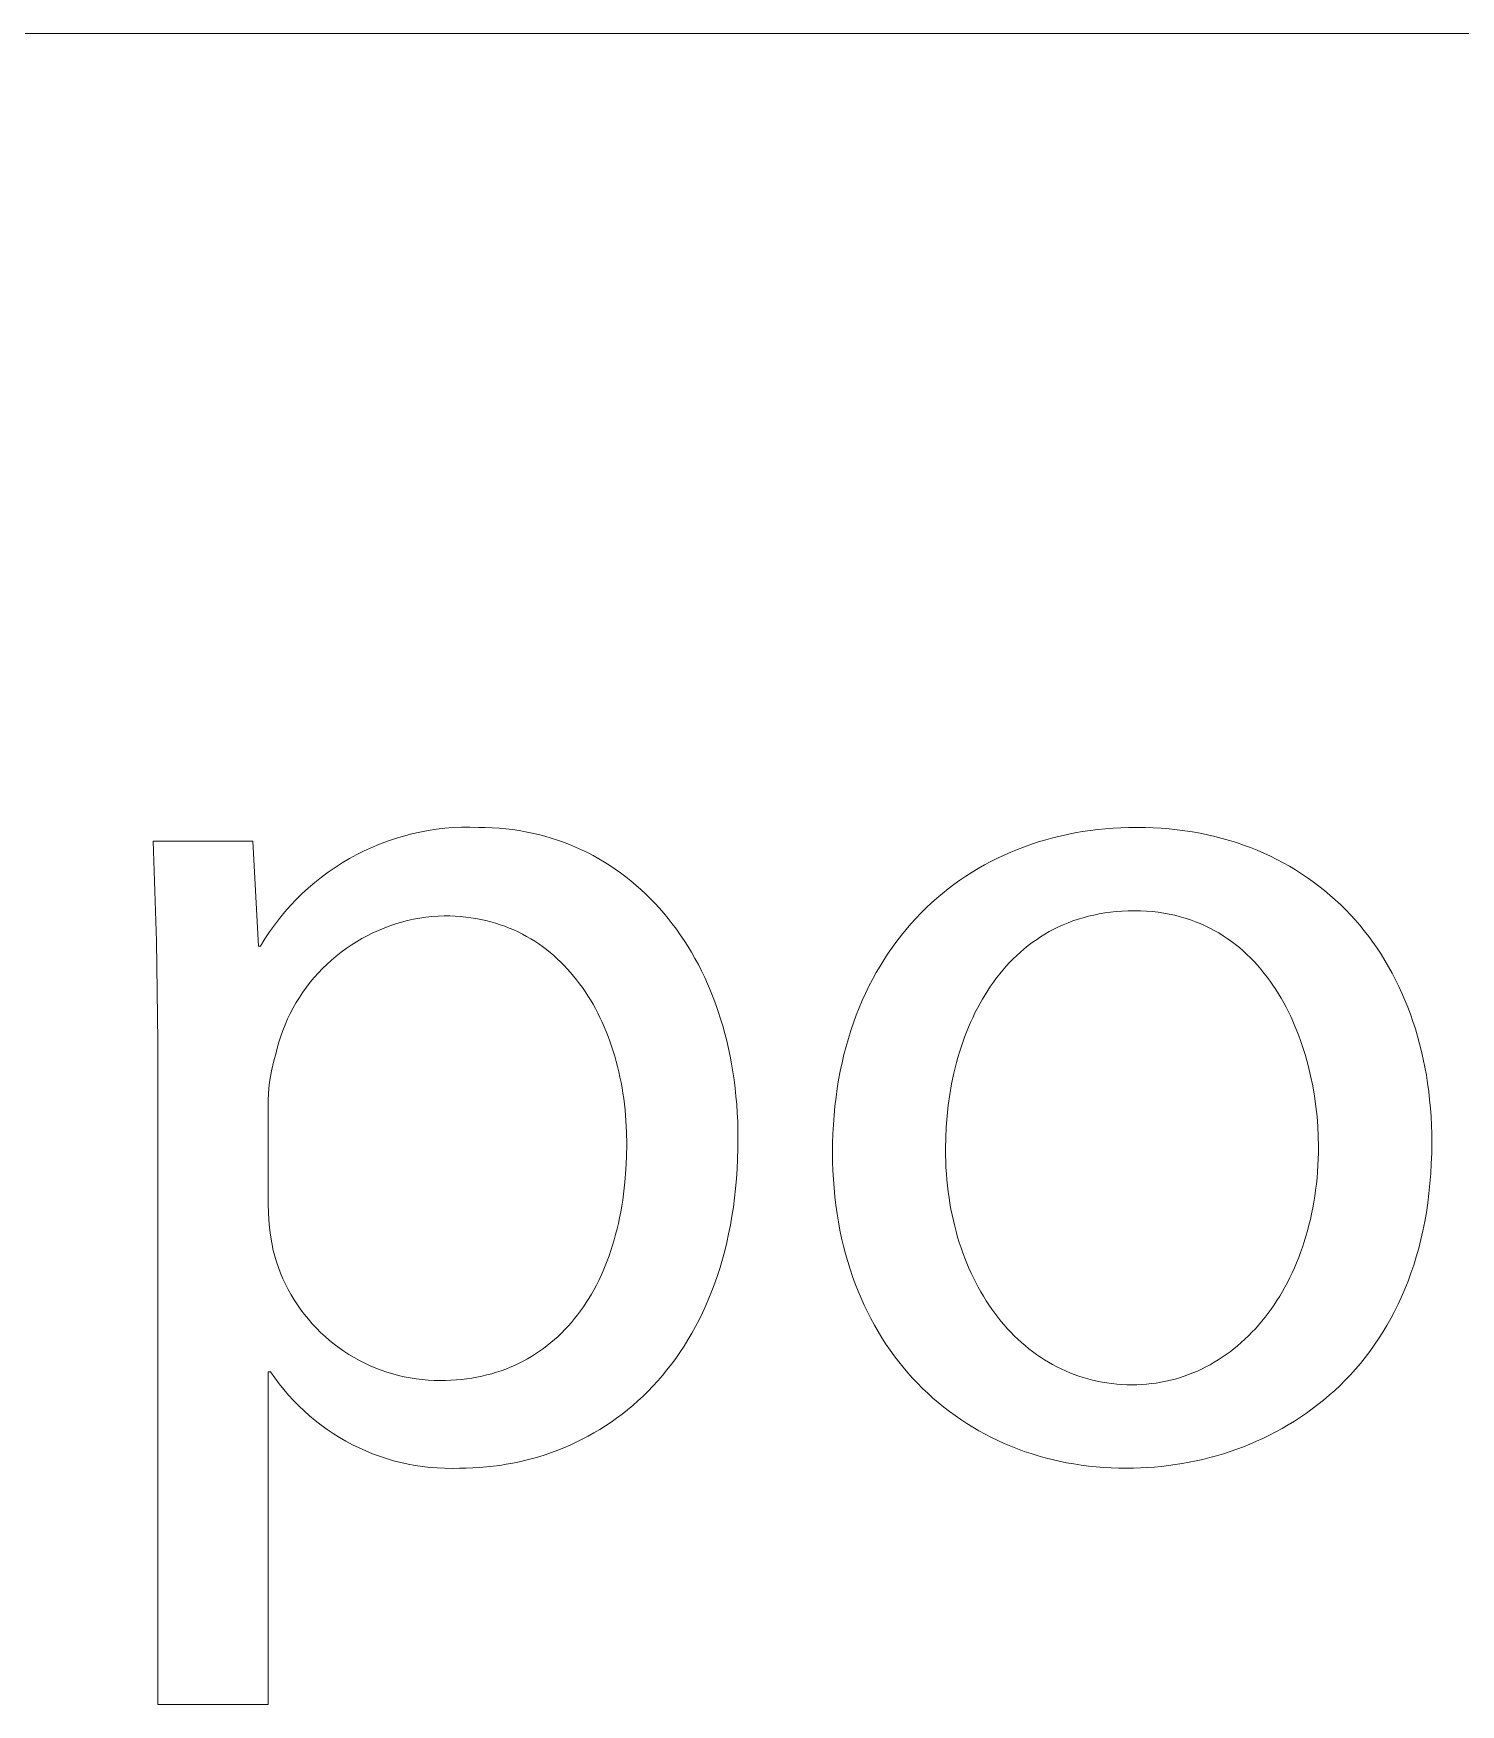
# Model space of a CAD drawing. Header units: millimetres. Extents: x -582 to 3448, y -204 to 2611.
# Drawn here: x 3271.3 to 3316.7, y 193.1 to 246.3 of the extents above; entities that cross this region are included whole.
import ezdxf

# ---------------------------------------------------------------- set-up
doc = ezdxf.new("R2010")
doc.units = ezdxf.units.MM
doc.header["$MEASUREMENT"] = 0
doc.layers.add('Domyślny', color=7, linetype='Continuous', true_color=0x000000)

msp = doc.modelspace()

# ---------------------------------------------------------------- linework, layer by layer
at = {"layer": 'Domyślny', "color": 18, "lineweight": 15, "true_color": 0x000000}
for p, q in [((3444.304, 246.283), (1925.068, 246.283)), ((3283.832, 220.892), (3284.097, 220.932)), ((3284.097, 220.932), (3284.363, 220.963)), ((3284.363, 220.963), (3284.63, 220.985)), ((3284.63, 220.985), (3284.897, 220.998)), ((3284.897, 220.998), (3285.165, 221.001)), ((3285.165, 221.001), (3285.433, 220.994)), ((3285.433, 220.994), (3285.653, 220.991)), ((3285.653, 220.991), (3285.872, 220.983)), ((3285.872, 220.983), (3286.089, 220.968)), ((3286.089, 220.968), (3286.304, 220.948)), ((3286.304, 220.948), (3286.517, 220.922)), ((3286.517, 220.922), (3286.728, 220.891)), ((3304.912, 220.893), (3305.156, 220.923)), ((3305.156, 220.923), (3305.401, 220.948)), ((3305.401, 220.948), (3305.648, 220.968)), ((3305.648, 220.968), (3305.897, 220.982)), ((3305.897, 220.982), (3306.148, 220.99)), ((3306.148, 220.99), (3306.401, 220.993)), ((3306.401, 220.993), (3306.663, 220.99)), ((3306.663, 220.99), (3306.922, 220.981)), ((3306.922, 220.981), (3307.178, 220.966)), ((3307.178, 220.966), (3307.431, 220.946)), ((3307.431, 220.946), (3307.682, 220.92)), ((3307.682, 220.92), (3307.929, 220.887)), ((3275.177, 217.365), (3275.072, 220.551)), ((3275.072, 220.551), (3278.253, 220.551)), ((3278.253, 220.551), (3278.427, 217.21)), ((3282.041, 220.357), (3282.288, 220.46)), ((3282.288, 220.46), (3282.538, 220.554)), ((3282.538, 220.554), (3282.792, 220.64)), ((3282.792, 220.64), (3283.049, 220.717)), ((3283.049, 220.717), (3283.308, 220.784)), ((3283.308, 220.784), (3283.569, 220.843)), ((3283.569, 220.843), (3283.832, 220.892)), ((3286.728, 220.891), (3286.937, 220.854)), ((3286.937, 220.854), (3287.144, 220.811)), ((3287.144, 220.811), (3287.349, 220.763)), ((3287.349, 220.763), (3287.552, 220.71)), ((3287.552, 220.71), (3287.752, 220.651)), ((3287.752, 220.651), (3287.95, 220.587)), ((3287.95, 220.587), (3288.146, 220.518)), ((3288.146, 220.518), (3288.339, 220.443)), ((3288.339, 220.443), (3288.529, 220.364)), ((3302.605, 220.293), (3302.825, 220.377)), ((3302.825, 220.377), (3303.047, 220.456)), ((3303.047, 220.456), (3303.271, 220.529)), ((3303.271, 220.529), (3303.499, 220.597)), ((3303.499, 220.597), (3303.728, 220.66)), ((3303.728, 220.66), (3303.961, 220.717)), ((3303.961, 220.717), (3304.195, 220.769)), ((3304.195, 220.769), (3304.432, 220.816)), ((3304.432, 220.816), (3304.671, 220.857)), ((3304.671, 220.857), (3304.912, 220.893)), ((3307.929, 220.887), (3308.174, 220.85)), ((3308.174, 220.85), (3308.415, 220.807)), ((3308.415, 220.807), (3308.654, 220.758)), ((3308.654, 220.758), (3308.89, 220.703)), ((3308.89, 220.703), (3309.122, 220.644)), ((3309.122, 220.644), (3309.351, 220.578)), ((3309.351, 220.578), (3309.577, 220.508)), ((3309.577, 220.508), (3309.8, 220.432)), ((3309.8, 220.432), (3310.02, 220.351)), ((3280.867, 219.717), (3281.092, 219.861)), ((3281.092, 219.861), (3281.323, 219.997)), ((3281.323, 219.997), (3281.558, 220.126)), ((3281.558, 220.126), (3281.797, 220.246)), ((3281.797, 220.246), (3282.041, 220.357)), ((3288.529, 220.364), (3288.718, 220.279)), ((3288.718, 220.279), (3288.903, 220.189)), ((3288.903, 220.189), (3289.086, 220.094)), ((3289.086, 220.094), (3289.266, 219.994)), ((3289.266, 219.994), (3289.444, 219.889)), ((3289.444, 219.889), (3289.618, 219.779)), ((3301.553, 219.797), (3301.757, 219.906)), ((3301.757, 219.906), (3301.965, 220.011)), ((3301.965, 220.011), (3302.175, 220.11)), ((3302.175, 220.11), (3302.389, 220.204)), ((3302.389, 220.204), (3302.605, 220.293)), ((3310.02, 220.351), (3310.236, 220.264)), ((3310.236, 220.264), (3310.448, 220.173)), ((3310.448, 220.173), (3310.658, 220.076)), ((3310.658, 220.076), (3310.864, 219.974)), ((3310.864, 219.974), (3311.066, 219.868)), ((3311.066, 219.868), (3311.265, 219.756)), ((3280.222, 219.238), (3280.431, 219.405)), ((3280.431, 219.405), (3280.646, 219.565)), ((3280.646, 219.565), (3280.867, 219.717)), ((3289.618, 219.779), (3289.79, 219.664)), ((3289.79, 219.664), (3289.959, 219.545)), ((3289.959, 219.545), (3290.125, 219.42)), ((3290.125, 219.42), (3290.287, 219.291)), ((3300.579, 219.174), (3300.767, 219.308)), ((3300.767, 219.308), (3300.958, 219.438)), ((3300.958, 219.438), (3301.153, 219.563)), ((3301.153, 219.563), (3301.351, 219.682)), ((3301.351, 219.682), (3301.553, 219.797)), ((3311.265, 219.756), (3311.46, 219.639)), ((3311.46, 219.639), (3311.651, 219.518)), ((3311.651, 219.518), (3311.839, 219.391)), ((3311.839, 219.391), (3312.023, 219.26)), ((3279.631, 218.695), (3279.821, 218.883)), ((3279.821, 218.883), (3280.019, 219.064)), ((3280.019, 219.064), (3280.222, 219.238)), ((3290.287, 219.291), (3290.447, 219.158)), ((3290.447, 219.158), (3290.604, 219.019)), ((3290.604, 219.019), (3290.757, 218.876)), ((3290.757, 218.876), (3290.907, 218.729)), ((3300.037, 218.741), (3300.214, 218.89)), ((3300.214, 218.89), (3300.395, 219.034)), ((3300.395, 219.034), (3300.579, 219.174)), ((3312.023, 219.26), (3312.203, 219.124)), ((3312.203, 219.124), (3312.379, 218.984)), ((3312.379, 218.984), (3312.552, 218.839)), ((3312.552, 218.839), (3312.72, 218.689)), ((3279.1, 218.092), (3279.27, 218.299)), ((3279.27, 218.299), (3279.447, 218.5)), ((3279.447, 218.5), (3279.631, 218.695)), ((3290.907, 218.729), (3291.054, 218.577)), ((3291.054, 218.577), (3291.198, 218.421)), ((3291.198, 218.421), (3291.338, 218.26)), ((3291.338, 218.26), (3291.475, 218.095)), ((3299.366, 218.095), (3299.528, 218.264)), ((3299.528, 218.264), (3299.694, 218.427)), ((3299.694, 218.427), (3299.863, 218.586)), ((3299.863, 218.586), (3300.037, 218.741)), ((3305.382, 218.267), (3305.205, 218.237)), ((3305.563, 218.291), (3305.382, 218.267)), ((3305.747, 218.311), (3305.563, 218.291)), ((3305.935, 218.324), (3305.747, 218.311)), ((3306.126, 218.333), (3305.935, 218.324)), ((3306.321, 218.336), (3306.126, 218.333)), ((3306.516, 218.333), (3306.321, 218.336)), ((3306.707, 218.324), (3306.516, 218.333)), ((3306.895, 218.309), (3306.707, 218.324)), ((3307.079, 218.288), (3306.895, 218.309)), ((3307.259, 218.261), (3307.079, 218.288)), ((3307.436, 218.229), (3307.259, 218.261)), ((3312.72, 218.689), (3312.885, 218.535)), ((3312.885, 218.535), (3313.046, 218.376)), ((3313.046, 218.376), (3313.202, 218.213)), ((3278.782, 217.662), (3278.937, 217.88)), ((3278.937, 217.88), (3279.1, 218.092)), ((3282.246, 217.713), (3282.067, 217.631)), ((3282.428, 217.787), (3282.246, 217.713)), ((3282.612, 217.856), (3282.428, 217.787)), ((3282.799, 217.918), (3282.612, 217.856)), ((3282.987, 217.974), (3282.799, 217.918)), ((3283.178, 218.023), (3282.987, 217.974)), ((3283.37, 218.065), (3283.178, 218.023)), ((3283.563, 218.101), (3283.37, 218.065)), ((3283.758, 218.13), (3283.563, 218.101)), ((3283.953, 218.152), (3283.758, 218.13)), ((3284.149, 218.167), (3283.953, 218.152)), ((3284.346, 218.176), (3284.149, 218.167)), ((3284.52, 218.174), (3284.346, 218.176)), ((3284.692, 218.166), (3284.52, 218.174)), ((3284.861, 218.154), (3284.692, 218.166)), ((3285.028, 218.137), (3284.861, 218.154)), ((3285.192, 218.116), (3285.028, 218.137)), ((3285.354, 218.09), (3285.192, 218.116)), ((3285.514, 218.06), (3285.354, 218.09)), ((3285.67, 218.025), (3285.514, 218.06)), ((3285.825, 217.985), (3285.67, 218.025)), ((3285.977, 217.942), (3285.825, 217.985)), ((3286.126, 217.894), (3285.977, 217.942)), ((3286.272, 217.842), (3286.126, 217.894)), ((3286.417, 217.785), (3286.272, 217.842)), ((3286.558, 217.725), (3286.417, 217.785)), ((3286.697, 217.661), (3286.558, 217.725)), ((3291.475, 218.095), (3291.608, 217.925)), ((3291.608, 217.925), (3291.737, 217.752)), ((3291.737, 217.752), (3291.863, 217.574)), ((3298.906, 217.561), (3299.055, 217.743)), ((3299.055, 217.743), (3299.209, 217.922)), ((3299.209, 217.922), (3299.366, 218.095)), ((3303.759, 217.749), (3303.615, 217.672)), ((3303.906, 217.821), (3303.759, 217.749)), ((3304.057, 217.89), (3303.906, 217.821)), ((3304.211, 217.953), (3304.057, 217.89)), ((3304.368, 218.013), (3304.211, 217.953)), ((3304.529, 218.067), (3304.368, 218.013)), ((3304.693, 218.117), (3304.529, 218.067)), ((3304.86, 218.162), (3304.693, 218.117)), ((3305.031, 218.202), (3304.86, 218.162)), ((3305.205, 218.237), (3305.031, 218.202)), ((3307.609, 218.192), (3307.436, 218.229)), ((3307.779, 218.149), (3307.609, 218.192)), ((3307.945, 218.101), (3307.779, 218.149)), ((3308.107, 218.048), (3307.945, 218.101)), ((3308.266, 217.99), (3308.107, 218.048)), ((3308.422, 217.927), (3308.266, 217.99)), ((3308.574, 217.86), (3308.422, 217.927)), ((3308.722, 217.788), (3308.574, 217.86)), ((3308.867, 217.711), (3308.722, 217.788)), ((3313.202, 218.213), (3313.354, 218.046)), ((3313.354, 218.046), (3313.503, 217.874)), ((3313.503, 217.874), (3313.647, 217.698)), ((3275.22, 214.177), (3275.177, 217.365)), ((3278.427, 217.21), (3278.494, 217.21)), ((3278.494, 217.21), (3278.634, 217.438)), ((3278.634, 217.438), (3278.782, 217.662)), ((3281.382, 217.245), (3281.219, 217.134)), ((3281.548, 217.351), (3281.382, 217.245)), ((3281.717, 217.45), (3281.548, 217.351)), ((3281.89, 217.544), (3281.717, 217.45)), ((3282.067, 217.631), (3281.89, 217.544)), ((3286.833, 217.593), (3286.697, 217.661)), ((3286.967, 217.52), (3286.833, 217.593)), ((3287.098, 217.444), (3286.967, 217.52)), ((3287.227, 217.365), (3287.098, 217.444)), ((3287.353, 217.281), (3287.227, 217.365)), ((3287.476, 217.194), (3287.353, 217.281)), ((3287.597, 217.104), (3287.476, 217.194)), ((3291.863, 217.574), (3291.985, 217.392)), ((3291.985, 217.392), (3292.104, 217.206)), ((3292.104, 217.206), (3292.219, 217.016)), ((3298.483, 216.984), (3298.62, 217.181)), ((3298.62, 217.181), (3298.761, 217.373)), ((3298.761, 217.373), (3298.906, 217.561)), ((3302.943, 217.226), (3302.818, 217.125)), ((3303.071, 217.323), (3302.943, 217.226)), ((3303.202, 217.416), (3303.071, 217.323)), ((3303.336, 217.505), (3303.202, 217.416)), ((3303.474, 217.591), (3303.336, 217.505)), ((3303.615, 217.672), (3303.474, 217.591)), ((3309.009, 217.63), (3308.867, 217.711)), ((3309.147, 217.544), (3309.009, 217.63)), ((3309.282, 217.455), (3309.147, 217.544)), ((3309.414, 217.361), (3309.282, 217.455)), ((3309.542, 217.263), (3309.414, 217.361)), ((3309.667, 217.162), (3309.542, 217.263)), ((3313.647, 217.698), (3313.786, 217.518)), ((3313.786, 217.518), (3313.922, 217.333)), ((3313.922, 217.333), (3314.053, 217.144)), ((3280.757, 216.768), (3280.611, 216.636)), ((3280.907, 216.896), (3280.757, 216.768)), ((3281.061, 217.018), (3280.907, 216.896)), ((3281.219, 217.134), (3281.061, 217.018)), ((3287.715, 217.01), (3287.597, 217.104)), ((3287.83, 216.912), (3287.715, 217.01)), ((3287.943, 216.811), (3287.83, 216.912)), ((3288.052, 216.707), (3287.943, 216.811)), ((3288.16, 216.599), (3288.052, 216.707)), ((3292.219, 217.016), (3292.33, 216.821)), ((3292.33, 216.821), (3292.437, 216.623)), ((3298.224, 216.577), (3298.351, 216.783)), ((3298.351, 216.783), (3298.483, 216.984)), ((3302.351, 216.687), (3302.242, 216.569)), ((3302.463, 216.802), (3302.351, 216.687)), ((3302.578, 216.913), (3302.463, 216.802)), ((3302.697, 217.021), (3302.578, 216.913)), ((3302.818, 217.125), (3302.697, 217.021)), ((3309.789, 217.057), (3309.667, 217.162)), ((3309.907, 216.948), (3309.789, 217.057)), ((3310.022, 216.836), (3309.907, 216.948)), ((3310.134, 216.72), (3310.022, 216.836)), ((3310.243, 216.602), (3310.134, 216.72)), ((3314.053, 217.144), (3314.18, 216.952)), ((3314.18, 216.952), (3314.302, 216.755)), ((3314.302, 216.755), (3314.42, 216.554)), ((3280.204, 216.209), (3280.078, 216.058)), ((3280.335, 216.356), (3280.204, 216.209)), ((3280.471, 216.498), (3280.335, 216.356)), ((3280.611, 216.636), (3280.471, 216.498)), ((3288.264, 216.489), (3288.16, 216.599)), ((3288.366, 216.375), (3288.264, 216.489)), ((3288.465, 216.258), (3288.366, 216.375)), ((3288.562, 216.138), (3288.465, 216.258)), ((3288.655, 216.015), (3288.562, 216.138)), ((3292.437, 216.623), (3292.54, 216.421)), ((3292.54, 216.421), (3292.639, 216.215)), ((3292.639, 216.215), (3292.734, 216.005)), ((3297.869, 215.931), (3297.983, 216.151)), ((3297.983, 216.151), (3298.101, 216.366)), ((3298.101, 216.366), (3298.224, 216.577)), ((3301.934, 216.196), (3301.838, 216.066)), ((3302.034, 216.324), (3301.934, 216.196)), ((3302.136, 216.448), (3302.034, 216.324)), ((3302.242, 216.569), (3302.136, 216.448)), ((3310.348, 216.48), (3310.243, 216.602)), ((3310.451, 216.355), (3310.348, 216.48)), ((3310.55, 216.227), (3310.451, 216.355)), ((3310.646, 216.097), (3310.55, 216.227)), ((3314.42, 216.554), (3314.534, 216.35)), ((3314.534, 216.35), (3314.642, 216.141)), ((3314.642, 216.141), (3314.747, 215.929)), ((3279.843, 215.743), (3279.734, 215.579)), ((3279.958, 215.902), (3279.843, 215.743)), ((3280.078, 216.058), (3279.958, 215.902)), ((3288.746, 215.89), (3288.655, 216.015)), ((3288.835, 215.761), (3288.746, 215.89)), ((3288.92, 215.63), (3288.835, 215.761)), ((3289.003, 215.496), (3288.92, 215.63)), ((3292.734, 216.005), (3292.825, 215.792)), ((3292.825, 215.792), (3292.912, 215.574)), ((3297.657, 215.479), (3297.761, 215.707)), ((3297.761, 215.707), (3297.869, 215.931)), ((3301.567, 215.659), (3301.482, 215.519)), ((3301.654, 215.798), (3301.567, 215.659)), ((3301.744, 215.933), (3301.654, 215.798)), ((3301.838, 216.066), (3301.744, 215.933)), ((3310.738, 215.963), (3310.646, 216.097)), ((3310.828, 215.828), (3310.738, 215.963)), ((3310.915, 215.69), (3310.828, 215.828)), ((3310.999, 215.549), (3310.915, 215.69)), ((3314.747, 215.929), (3314.846, 215.713)), ((3314.846, 215.713), (3314.941, 215.493)), ((3279.442, 215.067), (3279.356, 214.89)), ((3279.533, 215.241), (3279.442, 215.067)), ((3279.631, 215.412), (3279.533, 215.241)), ((3279.734, 215.579), (3279.631, 215.412)), ((3289.083, 215.359), (3289.003, 215.496)), ((3289.16, 215.22), (3289.083, 215.359)), ((3289.234, 215.079), (3289.16, 215.22)), ((3289.305, 214.935), (3289.234, 215.079)), ((3292.912, 215.574), (3292.994, 215.353)), ((3292.994, 215.353), (3293.072, 215.129)), ((3293.072, 215.129), (3293.146, 214.9)), ((3297.465, 215.008), (3297.559, 215.246)), ((3297.559, 215.246), (3297.657, 215.479)), ((3301.248, 215.082), (3301.176, 214.932)), ((3301.323, 215.23), (3301.248, 215.082)), ((3301.401, 215.375), (3301.323, 215.23)), ((3301.482, 215.519), (3301.401, 215.375)), ((3311.079, 215.406), (3310.999, 215.549)), ((3311.157, 215.262), (3311.079, 215.406)), ((3311.231, 215.115), (3311.157, 215.262)), ((3311.303, 214.966), (3311.231, 215.115)), ((3314.941, 215.493), (3315.031, 215.27)), ((3315.031, 215.27), (3315.117, 215.042)), ((3279.204, 214.527), (3279.138, 214.342)), ((3279.277, 214.709), (3279.204, 214.527)), ((3279.356, 214.89), (3279.277, 214.709)), ((3289.374, 214.788), (3289.305, 214.935)), ((3289.44, 214.64), (3289.374, 214.788)), ((3289.503, 214.489), (3289.44, 214.64)), ((3293.146, 214.9), (3293.216, 214.669)), ((3293.216, 214.669), (3293.281, 214.433)), ((3297.215, 214.27), (3297.293, 214.521)), ((3297.293, 214.521), (3297.376, 214.767)), ((3297.376, 214.767), (3297.465, 215.008)), ((3301.04, 214.626), (3300.977, 214.47)), ((3301.107, 214.78), (3301.04, 214.626)), ((3301.176, 214.932), (3301.107, 214.78)), ((3311.372, 214.816), (3311.303, 214.966)), ((3311.437, 214.664), (3311.372, 214.816)), ((3311.5, 214.511), (3311.437, 214.664)), ((3315.117, 215.042), (3315.197, 214.812)), ((3315.197, 214.812), (3315.273, 214.577)), ((3315.273, 214.577), (3315.344, 214.34)), ((3275.22, 193.053), (3275.22, 214.177)), ((3279.078, 214.154), (3279.024, 213.965)), ((3279.138, 214.342), (3279.078, 214.154)), ((3289.563, 214.336), (3289.503, 214.489)), ((3289.621, 214.181), (3289.563, 214.336)), ((3289.675, 214.023), (3289.621, 214.181)), ((3289.727, 213.864), (3289.675, 214.023)), ((3293.281, 214.433), (3293.342, 214.194)), ((3293.342, 214.194), (3293.398, 213.952)), ((3297.075, 213.756), (3297.142, 214.015)), ((3297.142, 214.015), (3297.215, 214.27)), ((3300.805, 213.992), (3300.753, 213.83)), ((3300.859, 214.153), (3300.805, 213.992)), ((3300.917, 214.312), (3300.859, 214.153)), ((3300.977, 214.47), (3300.917, 214.312)), ((3311.56, 214.356), (3311.5, 214.511)), ((3311.617, 214.2), (3311.56, 214.356)), ((3311.671, 214.042), (3311.617, 214.2)), ((3311.723, 213.884), (3311.671, 214.042)), ((3315.344, 214.34), (3315.409, 214.098)), ((3315.409, 214.098), (3315.47, 213.854)), ((3278.927, 213.597), (3278.882, 213.418)), ((3278.978, 213.774), (3278.927, 213.597)), ((3279.024, 213.965), (3278.978, 213.774)), ((3289.775, 213.703), (3289.727, 213.864)), ((3289.821, 213.54), (3289.775, 213.703)), ((3289.864, 213.375), (3289.821, 213.54)), ((3293.398, 213.952), (3293.449, 213.707)), ((3293.449, 213.707), (3293.496, 213.458)), ((3293.496, 213.458), (3293.538, 213.206)), ((3296.957, 213.226), (3297.013, 213.493)), ((3297.013, 213.493), (3297.075, 213.756)), ((3300.659, 213.5), (3300.616, 213.334)), ((3300.705, 213.666), (3300.659, 213.5)), ((3300.753, 213.83), (3300.705, 213.666)), ((3311.771, 213.725), (3311.723, 213.884)), ((3311.86, 213.404), (3311.771, 213.725)), ((3315.47, 213.854), (3315.526, 213.606)), ((3315.526, 213.606), (3315.576, 213.355)), ((3278.81, 213.057), (3278.783, 212.875)), ((3278.843, 213.238), (3278.81, 213.057)), ((3278.882, 213.418), (3278.843, 213.238)), ((3289.904, 213.209), (3289.864, 213.375)), ((3289.941, 213.041), (3289.904, 213.209)), ((3289.976, 212.871), (3289.941, 213.041)), ((3293.538, 213.206), (3293.576, 212.95)), ((3293.576, 212.95), (3293.608, 212.692)), ((3296.861, 212.678), (3296.906, 212.954)), ((3296.906, 212.954), (3296.957, 213.226)), ((3300.576, 213.166), (3300.504, 212.828)), ((3300.616, 213.334), (3300.576, 213.166)), ((3311.937, 213.081), (3311.86, 213.404)), ((3312.004, 212.757), (3311.937, 213.081)), ((3315.576, 213.355), (3315.622, 213.1)), ((3315.622, 213.1), (3315.662, 212.843)), ((3278.746, 212.508), (3278.736, 212.325)), ((3278.761, 212.692), (3278.746, 212.508)), ((3278.783, 212.875), (3278.761, 212.692)), ((3290.007, 212.7), (3289.976, 212.871)), ((3290.035, 212.527), (3290.007, 212.7)), ((3290.061, 212.353), (3290.035, 212.527)), ((3293.608, 212.692), (3293.636, 212.43)), ((3293.636, 212.43), (3293.659, 212.165)), ((3296.788, 212.114), (3296.822, 212.398)), ((3296.822, 212.398), (3296.861, 212.678)), ((3300.444, 212.487), (3300.395, 212.142)), ((3300.504, 212.828), (3300.444, 212.487)), ((3312.06, 212.432), (3312.004, 212.757)), ((3312.106, 212.108), (3312.06, 212.432)), ((3315.662, 212.843), (3315.697, 212.582)), ((3315.697, 212.582), (3315.727, 212.318)), ((3278.736, 212.325), (3278.736, 208.983)), ((3290.103, 212), (3290.061, 212.353)), ((3290.133, 211.643), (3290.103, 212)), ((3293.659, 212.165), (3293.677, 211.898)), ((3293.677, 211.898), (3293.69, 211.627)), ((3296.761, 211.826), (3296.788, 212.114)), ((3300.395, 212.142), (3300.357, 211.796)), ((3312.141, 211.785), (3312.106, 212.108)), ((3315.727, 212.318), (3315.752, 212.051)), ((3315.752, 212.051), (3315.771, 211.781)), ((3290.151, 211.281), (3290.133, 211.643)), ((3293.69, 211.627), (3293.697, 211.353)), ((3293.697, 211.353), (3293.7, 211.076)), ((3296.724, 211.237), (3296.739, 211.533)), ((3296.739, 211.533), (3296.761, 211.826)), ((3300.33, 211.449), (3300.314, 211.101)), ((3300.357, 211.796), (3300.33, 211.449)), ((3312.166, 211.464), (3312.141, 211.785)), ((3312.181, 211.147), (3312.166, 211.464)), ((3315.771, 211.781), (3315.785, 211.509)), ((3315.785, 211.509), (3315.793, 211.233)), ((3290.15, 210.501), (3290.157, 210.915)), ((3290.157, 210.915), (3290.151, 211.281)), ((3293.7, 211.076), (3293.697, 210.75)), ((3296.711, 210.632), (3296.715, 210.937)), ((3296.715, 210.937), (3296.724, 211.237)), ((3300.314, 211.101), (3300.308, 210.753)), ((3312.185, 210.834), (3312.181, 211.147)), ((3312.184, 210.629), (3312.185, 210.834)), ((3315.796, 210.954), (3315.792, 210.619)), ((3315.793, 211.233), (3315.796, 210.954)), ((3290.131, 210.094), (3290.15, 210.501)), ((3293.688, 210.429), (3293.672, 210.113)), ((3293.697, 210.75), (3293.688, 210.429)), ((3296.714, 210.344), (3296.711, 210.632)), ((3296.723, 210.059), (3296.714, 210.344)), ((3300.308, 210.753), (3300.31, 210.553)), ((3300.31, 210.553), (3300.315, 210.355)), ((3300.315, 210.355), (3300.324, 210.158)), ((3312.169, 210.224), (3312.178, 210.426)), ((3312.178, 210.426), (3312.184, 210.629)), ((3315.781, 210.289), (3315.763, 209.966)), ((3315.792, 210.619), (3315.781, 210.289)), ((3290.1, 209.697), (3290.131, 210.094)), ((3293.651, 209.802), (3293.624, 209.496)), ((3293.672, 210.113), (3293.651, 209.802)), ((3296.738, 209.778), (3296.723, 210.059)), ((3296.759, 209.5), (3296.738, 209.778)), ((3300.324, 210.158), (3300.337, 209.963)), ((3300.337, 209.963), (3300.353, 209.77)), ((3300.353, 209.77), (3300.372, 209.578)), ((3312.12, 209.632), (3312.14, 209.828)), ((3312.14, 209.828), (3312.156, 210.025)), ((3312.156, 210.025), (3312.169, 210.224)), ((3315.763, 209.966), (3315.738, 209.648)), ((3290.029, 209.118), (3290.056, 209.308)), ((3290.056, 209.308), (3290.1, 209.697)), ((3293.591, 209.196), (3293.552, 208.9)), ((3293.624, 209.496), (3293.591, 209.196)), ((3296.785, 209.225), (3296.759, 209.5)), ((3296.817, 208.955), (3296.785, 209.225)), ((3300.372, 209.578), (3300.395, 209.389)), ((3300.395, 209.389), (3300.421, 209.201)), ((3300.421, 209.201), (3300.451, 209.015)), ((3312.039, 209.058), (3312.069, 209.247)), ((3312.069, 209.247), (3312.096, 209.439)), ((3312.096, 209.439), (3312.12, 209.632)), ((3315.706, 209.336), (3315.668, 209.03)), ((3315.738, 209.648), (3315.706, 209.336)), ((3278.736, 208.983), (3278.744, 208.737)), ((3278.744, 208.737), (3278.76, 208.492)), ((3289.93, 208.56), (3289.966, 208.743)), ((3289.966, 208.743), (3289.999, 208.929)), ((3289.999, 208.929), (3290.029, 209.118)), ((3293.552, 208.9), (3293.508, 208.61)), ((3296.855, 208.688), (3296.817, 208.955)), ((3296.898, 208.424), (3296.855, 208.688)), ((3300.451, 209.015), (3300.483, 208.831)), ((3300.483, 208.831), (3300.52, 208.649)), ((3311.928, 208.503), (3311.968, 208.686)), ((3311.968, 208.686), (3312.005, 208.871)), ((3312.005, 208.871), (3312.039, 209.058)), ((3315.623, 208.73), (3315.571, 208.436)), ((3315.668, 209.03), (3315.623, 208.73)), ((3278.76, 208.492), (3278.783, 208.248)), ((3278.783, 208.248), (3278.814, 208.004)), ((3289.804, 208.025), (3289.849, 208.201)), ((3289.849, 208.201), (3289.891, 208.379)), ((3289.891, 208.379), (3289.93, 208.56)), ((3293.458, 208.325), (3293.402, 208.046)), ((3293.508, 208.61), (3293.458, 208.325)), ((3296.946, 208.164), (3296.898, 208.424)), ((3297, 207.908), (3296.946, 208.164)), ((3300.52, 208.649), (3300.559, 208.47)), ((3300.559, 208.47), (3300.601, 208.292)), ((3300.601, 208.292), (3300.647, 208.117)), ((3311.787, 207.969), (3311.837, 208.144)), ((3311.837, 208.144), (3311.884, 208.322)), ((3311.884, 208.322), (3311.928, 208.503)), ((3315.513, 208.147), (3315.449, 207.864)), ((3315.571, 208.436), (3315.513, 208.147)), ((3278.814, 208.004), (3278.852, 207.761)), ((3278.852, 207.761), (3278.897, 207.52)), ((3289.651, 207.513), (3289.705, 207.681)), ((3289.705, 207.681), (3289.756, 207.852)), ((3289.756, 207.852), (3289.804, 208.025)), ((3293.342, 207.771), (3293.276, 207.502)), ((3293.402, 208.046), (3293.342, 207.771)), ((3297.059, 207.656), (3297, 207.908)), ((3297.124, 207.407), (3297.059, 207.656)), ((3300.647, 208.117), (3300.696, 207.944)), ((3300.696, 207.944), (3300.748, 207.773)), ((3300.748, 207.773), (3300.803, 207.604)), ((3300.803, 207.604), (3300.861, 207.438)), ((3311.618, 207.456), (3311.678, 207.624)), ((3311.678, 207.624), (3311.734, 207.795)), ((3311.734, 207.795), (3311.787, 207.969)), ((3315.449, 207.864), (3315.379, 207.587)), ((3278.897, 207.52), (3278.947, 207.336)), ((3278.947, 207.336), (3279.003, 207.153)), ((3279.003, 207.153), (3279.065, 206.972)), ((3289.472, 207.026), (3289.535, 207.186)), ((3289.535, 207.186), (3289.595, 207.348)), ((3289.595, 207.348), (3289.651, 207.513)), ((3293.205, 207.237), (3293.128, 206.978)), ((3293.276, 207.502), (3293.205, 207.237)), ((3297.194, 207.162), (3297.124, 207.407)), ((3297.269, 206.922), (3297.194, 207.162)), ((3300.861, 207.438), (3300.922, 207.274)), ((3300.922, 207.274), (3300.987, 207.113)), ((3300.987, 207.113), (3301.054, 206.954)), ((3311.422, 206.967), (3311.49, 207.127)), ((3311.49, 207.127), (3311.556, 207.29)), ((3311.556, 207.29), (3311.618, 207.456)), ((3315.303, 207.316), (3315.22, 207.05)), ((3315.379, 207.587), (3315.303, 207.316)), ((3279.065, 206.972), (3279.134, 206.794)), ((3279.134, 206.794), (3279.209, 206.618)), ((3279.209, 206.618), (3279.29, 206.445)), ((3289.192, 206.417), (3289.267, 206.565)), ((3289.267, 206.565), (3289.338, 206.716)), ((3289.338, 206.716), (3289.406, 206.87)), ((3289.406, 206.87), (3289.472, 207.026)), ((3293.047, 206.724), (3292.961, 206.476)), ((3293.128, 206.978), (3293.047, 206.724)), ((3297.349, 206.685), (3297.269, 206.922)), ((3297.433, 206.452), (3297.349, 206.685)), ((3301.054, 206.954), (3301.124, 206.798)), ((3301.124, 206.798), (3301.196, 206.645)), ((3301.196, 206.645), (3301.272, 206.494)), ((3311.2, 206.502), (3311.277, 206.654)), ((3311.277, 206.654), (3311.351, 206.809)), ((3311.351, 206.809), (3311.422, 206.967)), ((3315.039, 206.536), (3314.94, 206.287)), ((3315.132, 206.79), (3315.039, 206.536)), ((3315.22, 207.05), (3315.132, 206.79)), ((3279.29, 206.445), (3279.376, 206.275)), ((3279.376, 206.275), (3279.469, 206.108)), ((3279.469, 206.108), (3279.568, 205.944)), ((3288.952, 205.992), (3289.035, 206.13)), ((3289.035, 206.13), (3289.115, 206.272)), ((3289.115, 206.272), (3289.192, 206.417)), ((3292.87, 206.232), (3292.775, 205.994)), ((3292.961, 206.476), (3292.87, 206.232)), ((3297.523, 206.222), (3297.433, 206.452)), ((3297.618, 205.997), (3297.523, 206.222)), ((3301.272, 206.494), (3301.351, 206.346)), ((3301.351, 206.346), (3301.432, 206.2)), ((3301.432, 206.2), (3301.516, 206.058)), ((3301.516, 206.058), (3301.603, 205.918)), ((3310.864, 205.921), (3310.952, 206.062)), ((3310.952, 206.062), (3311.037, 206.206)), ((3311.037, 206.206), (3311.12, 206.352)), ((3311.12, 206.352), (3311.2, 206.502)), ((3314.835, 206.044), (3314.726, 205.807)), ((3314.94, 206.287), (3314.835, 206.044)), ((3279.568, 205.944), (3279.672, 205.784)), ((3279.672, 205.784), (3279.782, 205.628)), ((3279.782, 205.628), (3279.897, 205.475)), ((3279.897, 205.475), (3280.017, 205.327)), ((3288.497, 205.346), (3288.593, 205.468)), ((3288.593, 205.468), (3288.687, 205.594)), ((3288.687, 205.594), (3288.778, 205.724)), ((3288.778, 205.724), (3288.867, 205.856)), ((3288.867, 205.856), (3288.952, 205.992)), ((3292.57, 205.532), (3292.46, 205.309)), ((3292.674, 205.76), (3292.57, 205.532)), ((3292.775, 205.994), (3292.674, 205.76)), ((3297.718, 205.776), (3297.618, 205.997)), ((3297.822, 205.559), (3297.718, 205.776)), ((3297.931, 205.346), (3297.822, 205.559)), ((3301.603, 205.918), (3301.692, 205.782)), ((3301.692, 205.782), (3301.784, 205.648)), ((3301.784, 205.648), (3301.879, 205.517)), ((3301.879, 205.517), (3301.976, 205.39)), ((3310.486, 205.39), (3310.584, 205.518)), ((3310.584, 205.518), (3310.68, 205.649)), ((3310.68, 205.649), (3310.773, 205.784)), ((3310.773, 205.784), (3310.864, 205.921)), ((3314.611, 205.575), (3314.491, 205.349)), ((3314.726, 205.807), (3314.611, 205.575)), ((3280.017, 205.327), (3280.143, 205.183)), ((3280.143, 205.183), (3280.273, 205.043)), ((3280.273, 205.043), (3280.408, 204.908)), ((3288.083, 204.888), (3288.19, 204.997)), ((3288.19, 204.997), (3288.295, 205.11)), ((3288.295, 205.11), (3288.397, 205.226)), ((3288.397, 205.226), (3288.497, 205.346)), ((3292.347, 205.091), (3292.229, 204.879)), ((3292.46, 205.309), (3292.347, 205.091)), ((3298.044, 205.138), (3297.931, 205.346)), ((3298.162, 204.933), (3298.044, 205.138)), ((3301.976, 205.39), (3302.075, 205.265)), ((3302.075, 205.265), (3302.178, 205.144)), ((3302.178, 205.144), (3302.282, 205.026)), ((3302.282, 205.026), (3302.389, 204.912)), ((3310.068, 204.91), (3310.176, 205.025)), ((3310.176, 205.025), (3310.282, 205.143)), ((3310.282, 205.143), (3310.385, 205.265)), ((3310.385, 205.265), (3310.486, 205.39)), ((3314.366, 205.128), (3314.236, 204.913)), ((3314.491, 205.349), (3314.366, 205.128)), ((3280.408, 204.908), (3280.548, 204.778)), ((3280.548, 204.778), (3280.692, 204.653)), ((3280.692, 204.653), (3280.841, 204.532)), ((3280.841, 204.532), (3280.994, 204.417)), ((3280.994, 204.417), (3281.15, 204.308)), ((3287.505, 204.394), (3287.626, 204.486)), ((3287.626, 204.486), (3287.744, 204.581)), ((3287.744, 204.581), (3287.86, 204.68)), ((3287.86, 204.68), (3287.972, 204.782)), ((3287.972, 204.782), (3288.083, 204.888)), ((3291.981, 204.469), (3291.851, 204.272)), ((3292.107, 204.671), (3291.981, 204.469)), ((3292.229, 204.879), (3292.107, 204.671)), ((3298.285, 204.733), (3298.162, 204.933)), ((3298.412, 204.537), (3298.285, 204.733)), ((3298.543, 204.345), (3298.412, 204.537)), ((3302.389, 204.912), (3302.499, 204.8)), ((3302.499, 204.8), (3302.611, 204.692)), ((3302.611, 204.692), (3302.725, 204.588)), ((3302.725, 204.588), (3302.842, 204.487)), ((3302.842, 204.487), (3302.96, 204.389)), ((3309.494, 204.386), (3309.613, 204.484)), ((3309.613, 204.484), (3309.73, 204.585)), ((3309.73, 204.585), (3309.845, 204.69)), ((3309.845, 204.69), (3309.958, 204.798)), ((3309.958, 204.798), (3310.068, 204.91)), ((3313.963, 204.499), (3313.82, 204.3)), ((3314.102, 204.703), (3313.963, 204.499)), ((3314.236, 204.913), (3314.102, 204.703)), ((3281.15, 204.308), (3281.31, 204.204)), ((3281.31, 204.204), (3281.474, 204.106)), ((3281.474, 204.106), (3281.641, 204.013)), ((3281.641, 204.013), (3281.812, 203.926)), ((3281.812, 203.926), (3281.985, 203.846)), ((3286.587, 203.858), (3286.726, 203.923)), ((3286.726, 203.923), (3286.862, 203.992)), ((3286.862, 203.992), (3286.996, 204.065)), ((3286.996, 204.065), (3287.127, 204.142)), ((3287.127, 204.142), (3287.256, 204.222)), ((3287.256, 204.222), (3287.382, 204.306)), ((3287.382, 204.306), (3287.505, 204.394)), ((3291.579, 203.893), (3291.437, 203.711)), ((3291.716, 204.08), (3291.579, 203.893)), ((3291.851, 204.272), (3291.716, 204.08)), ((3298.678, 204.158), (3298.543, 204.345)), ((3298.818, 203.974), (3298.678, 204.158)), ((3298.962, 203.796), (3298.818, 203.974)), ((3302.96, 204.389), (3303.081, 204.295)), ((3303.081, 204.295), (3303.205, 204.205)), ((3303.205, 204.205), (3303.33, 204.118)), ((3303.33, 204.118), (3303.458, 204.035)), ((3303.458, 204.035), (3303.587, 203.956)), ((3303.587, 203.956), (3303.719, 203.881)), ((3303.719, 203.881), (3303.852, 203.81)), ((3308.601, 203.807), (3308.735, 203.878)), ((3308.735, 203.878), (3308.866, 203.954)), ((3308.866, 203.954), (3308.996, 204.033)), ((3308.996, 204.033), (3309.124, 204.115)), ((3309.124, 204.115), (3309.249, 204.202)), ((3309.249, 204.202), (3309.373, 204.292)), ((3309.373, 204.292), (3309.494, 204.386)), ((3313.521, 203.919), (3313.365, 203.736)), ((3313.672, 204.107), (3313.521, 203.919)), ((3313.82, 204.3), (3313.672, 204.107)), ((3278.816, 203.655), (3278.736, 203.655)), ((3278.736, 203.655), (3278.736, 193.053)), ((3278.95, 203.461), (3278.816, 203.655)), ((3279.09, 203.272), (3278.95, 203.461)), ((3281.985, 203.846), (3282.161, 203.771)), ((3282.161, 203.771), (3282.339, 203.703)), ((3282.339, 203.703), (3282.52, 203.641)), ((3282.52, 203.641), (3282.703, 203.585)), ((3282.703, 203.585), (3282.887, 203.535)), ((3282.887, 203.535), (3283.073, 203.492)), ((3283.073, 203.492), (3283.261, 203.456)), ((3283.261, 203.456), (3283.45, 203.426)), ((3283.45, 203.426), (3283.639, 203.403)), ((3283.639, 203.403), (3283.83, 203.386)), ((3283.83, 203.386), (3284.021, 203.376)), ((3284.021, 203.376), (3284.212, 203.373)), ((3284.212, 203.373), (3284.387, 203.375)), ((3284.387, 203.375), (3284.559, 203.382)), ((3284.559, 203.382), (3284.73, 203.393)), ((3284.73, 203.393), (3284.898, 203.409)), ((3284.898, 203.409), (3285.063, 203.429)), ((3285.063, 203.429), (3285.227, 203.453)), ((3285.227, 203.453), (3285.387, 203.481)), ((3285.387, 203.481), (3285.546, 203.514)), ((3285.546, 203.514), (3285.702, 203.551)), ((3285.702, 203.551), (3285.856, 203.592)), ((3285.856, 203.592), (3286.007, 203.637)), ((3286.007, 203.637), (3286.156, 203.686)), ((3286.156, 203.686), (3286.302, 203.739)), ((3286.302, 203.739), (3286.446, 203.797)), ((3286.446, 203.797), (3286.587, 203.858)), ((3291.143, 203.363), (3290.991, 203.197)), ((3291.292, 203.535), (3291.143, 203.363)), ((3291.437, 203.711), (3291.292, 203.535)), ((3299.11, 203.621), (3298.962, 203.796)), ((3299.262, 203.452), (3299.11, 203.621)), ((3299.417, 203.286), (3299.262, 203.452)), ((3303.852, 203.81), (3303.988, 203.742)), ((3303.988, 203.742), (3304.126, 203.679)), ((3304.126, 203.679), (3304.265, 203.62)), ((3304.265, 203.62), (3304.407, 203.564)), ((3304.407, 203.564), (3304.55, 203.513)), ((3304.55, 203.513), (3304.695, 203.466)), ((3304.695, 203.466), (3304.842, 203.423)), ((3304.842, 203.423), (3304.991, 203.385)), ((3304.991, 203.385), (3305.142, 203.351)), ((3305.142, 203.351), (3305.294, 203.321)), ((3307.171, 203.32), (3307.322, 203.35)), ((3307.322, 203.35), (3307.47, 203.384)), ((3307.47, 203.384), (3307.618, 203.422)), ((3307.618, 203.422), (3307.763, 203.465)), ((3307.763, 203.465), (3307.907, 203.511)), ((3307.907, 203.511), (3308.05, 203.562)), ((3308.05, 203.562), (3308.19, 203.618)), ((3308.19, 203.618), (3308.329, 203.677)), ((3308.329, 203.677), (3308.466, 203.74)), ((3308.466, 203.74), (3308.601, 203.807)), ((3313.042, 203.387), (3312.875, 203.221)), ((3313.205, 203.559), (3313.042, 203.387)), ((3313.365, 203.736), (3313.205, 203.559)), ((3279.236, 203.088), (3279.09, 203.272)), ((3279.388, 202.909), (3279.236, 203.088)), ((3279.547, 202.735), (3279.388, 202.909)), ((3290.676, 202.88), (3290.514, 202.729)), ((3290.835, 203.036), (3290.676, 202.88)), ((3290.991, 203.197), (3290.835, 203.036)), ((3299.577, 203.125), (3299.417, 203.286)), ((3299.741, 202.969), (3299.577, 203.125)), ((3299.908, 202.817), (3299.741, 202.969)), ((3300.079, 202.67), (3299.908, 202.817)), ((3305.294, 203.321), (3305.447, 203.296)), ((3305.447, 203.296), (3305.603, 203.275)), ((3305.603, 203.275), (3305.76, 203.259)), ((3305.76, 203.259), (3305.918, 203.247)), ((3305.918, 203.247), (3306.079, 203.24)), ((3306.079, 203.24), (3306.24, 203.238)), ((3306.24, 203.238), (3306.399, 203.24)), ((3306.399, 203.24), (3306.556, 203.247)), ((3306.556, 203.247), (3306.712, 203.258)), ((3306.712, 203.258), (3306.866, 203.275)), ((3306.866, 203.275), (3307.02, 203.295)), ((3307.02, 203.295), (3307.171, 203.32)), ((3312.53, 202.904), (3312.352, 202.753)), ((3312.704, 203.06), (3312.53, 202.904)), ((3312.875, 203.221), (3312.704, 203.06)), ((3279.711, 202.567), (3279.547, 202.735)), ((3279.881, 202.404), (3279.711, 202.567)), ((3280.057, 202.247), (3279.881, 202.404)), ((3290.009, 202.307), (3289.835, 202.177)), ((3290.181, 202.443), (3290.009, 202.307)), ((3290.349, 202.583), (3290.181, 202.443)), ((3290.514, 202.729), (3290.349, 202.583)), ((3300.253, 202.528), (3300.079, 202.67)), ((3300.431, 202.39), (3300.253, 202.528)), ((3300.612, 202.258), (3300.431, 202.39)), ((3311.801, 202.333), (3311.611, 202.203)), ((3311.987, 202.468), (3311.801, 202.333)), ((3312.171, 202.608), (3311.987, 202.468)), ((3312.352, 202.753), (3312.171, 202.608)), ((3280.238, 202.097), (3280.057, 202.247)), ((3280.423, 201.952), (3280.238, 202.097)), ((3280.614, 201.814), (3280.423, 201.952)), ((3280.809, 201.683), (3280.614, 201.814)), ((3289.297, 201.816), (3289.113, 201.707)), ((3289.479, 201.931), (3289.297, 201.816)), ((3289.659, 202.052), (3289.479, 201.931)), ((3289.835, 202.177), (3289.659, 202.052)), ((3300.797, 202.129), (3300.612, 202.258)), ((3300.985, 202.006), (3300.797, 202.129)), ((3301.177, 201.888), (3300.985, 202.006)), ((3301.372, 201.774), (3301.177, 201.888)), ((3301.569, 201.665), (3301.372, 201.774)), ((3311.026, 201.845), (3310.826, 201.735)), ((3311.224, 201.959), (3311.026, 201.845)), ((3311.418, 202.078), (3311.224, 201.959)), ((3311.611, 202.203), (3311.418, 202.078)), ((3281.009, 201.559), (3280.809, 201.683)), ((3281.212, 201.441), (3281.009, 201.559)), ((3281.42, 201.33), (3281.212, 201.441)), ((3281.631, 201.227), (3281.42, 201.33)), ((3281.846, 201.131), (3281.631, 201.227)), ((3288.157, 201.234), (3287.96, 201.155)), ((3288.352, 201.319), (3288.157, 201.234)), ((3288.546, 201.408), (3288.352, 201.319)), ((3288.737, 201.502), (3288.546, 201.408)), ((3288.926, 201.602), (3288.737, 201.502)), ((3289.113, 201.707), (3288.926, 201.602)), ((3301.77, 201.562), (3301.569, 201.665)), ((3301.974, 201.463), (3301.77, 201.562)), ((3302.181, 201.369), (3301.974, 201.463)), ((3302.39, 201.281), (3302.181, 201.369)), ((3302.603, 201.197), (3302.39, 201.281)), ((3309.796, 201.265), (3309.585, 201.186)), ((3310.006, 201.349), (3309.796, 201.265)), ((3310.214, 201.438), (3310.006, 201.349)), ((3310.42, 201.532), (3310.214, 201.438)), ((3310.624, 201.631), (3310.42, 201.532)), ((3310.826, 201.735), (3310.624, 201.631)), ((3282.064, 201.042), (3281.846, 201.131)), ((3282.284, 200.961), (3282.064, 201.042)), ((3282.508, 200.887), (3282.284, 200.961)), ((3282.734, 200.821), (3282.508, 200.887)), ((3282.962, 200.763), (3282.734, 200.821)), ((3283.191, 200.712), (3282.962, 200.763)), ((3283.423, 200.669), (3283.191, 200.712)), ((3286.322, 200.706), (3286.111, 200.673)), ((3286.532, 200.745), (3286.322, 200.706)), ((3286.74, 200.788), (3286.532, 200.745)), ((3286.947, 200.836), (3286.74, 200.788)), ((3287.153, 200.89), (3286.947, 200.836)), ((3287.357, 200.949), (3287.153, 200.89)), ((3287.56, 201.012), (3287.357, 200.949)), ((3287.76, 201.081), (3287.56, 201.012)), ((3287.96, 201.155), (3287.76, 201.081)), ((3302.818, 201.119), (3302.603, 201.197)), ((3303.036, 201.046), (3302.818, 201.119)), ((3303.256, 200.978), (3303.036, 201.046)), ((3303.479, 200.915), (3303.256, 200.978)), ((3303.704, 200.857), (3303.479, 200.915)), ((3303.932, 200.805), (3303.704, 200.857)), ((3304.162, 200.758), (3303.932, 200.805)), ((3304.395, 200.717), (3304.162, 200.758)), ((3304.629, 200.681), (3304.395, 200.717)), ((3304.866, 200.65), (3304.629, 200.681)), ((3307.628, 200.695), (3307.407, 200.664)), ((3307.849, 200.73), (3307.628, 200.695)), ((3308.069, 200.77), (3307.849, 200.73)), ((3308.289, 200.815), (3308.069, 200.77)), ((3308.507, 200.864), (3308.289, 200.815)), ((3308.725, 200.919), (3308.507, 200.864)), ((3308.942, 200.978), (3308.725, 200.919)), ((3309.157, 201.043), (3308.942, 200.978)), ((3309.372, 201.112), (3309.157, 201.043)), ((3309.585, 201.186), (3309.372, 201.112)), ((3283.655, 200.635), (3283.423, 200.669)), ((3283.889, 200.608), (3283.655, 200.635)), ((3284.124, 200.589), (3283.889, 200.608)), ((3284.358, 200.579), (3284.124, 200.589)), ((3284.594, 200.576), (3284.358, 200.579)), ((3284.829, 200.582), (3284.594, 200.576)), ((3285.044, 200.584), (3284.829, 200.582)), ((3285.259, 200.592), (3285.044, 200.584)), ((3285.474, 200.604), (3285.259, 200.592)), ((3285.687, 200.622), (3285.474, 200.604)), ((3285.9, 200.645), (3285.687, 200.622)), ((3286.111, 200.673), (3285.9, 200.645)), ((3305.105, 200.625), (3304.866, 200.65)), ((3305.345, 200.606), (3305.105, 200.625)), ((3305.588, 200.592), (3305.345, 200.606)), ((3305.833, 200.583), (3305.588, 200.592)), ((3306.079, 200.58), (3305.833, 200.583)), ((3306.3, 200.583), (3306.079, 200.58)), ((3306.521, 200.589), (3306.3, 200.583)), ((3306.743, 200.601), (3306.521, 200.589)), ((3306.964, 200.617), (3306.743, 200.601)), ((3307.186, 200.638), (3306.964, 200.617)), ((3307.407, 200.664), (3307.186, 200.638)), ((3278.736, 193.053), (3275.22, 193.053))]:
    msp.add_line(p, q, dxfattribs=at)

doc.saveas('drawing.dxf')
